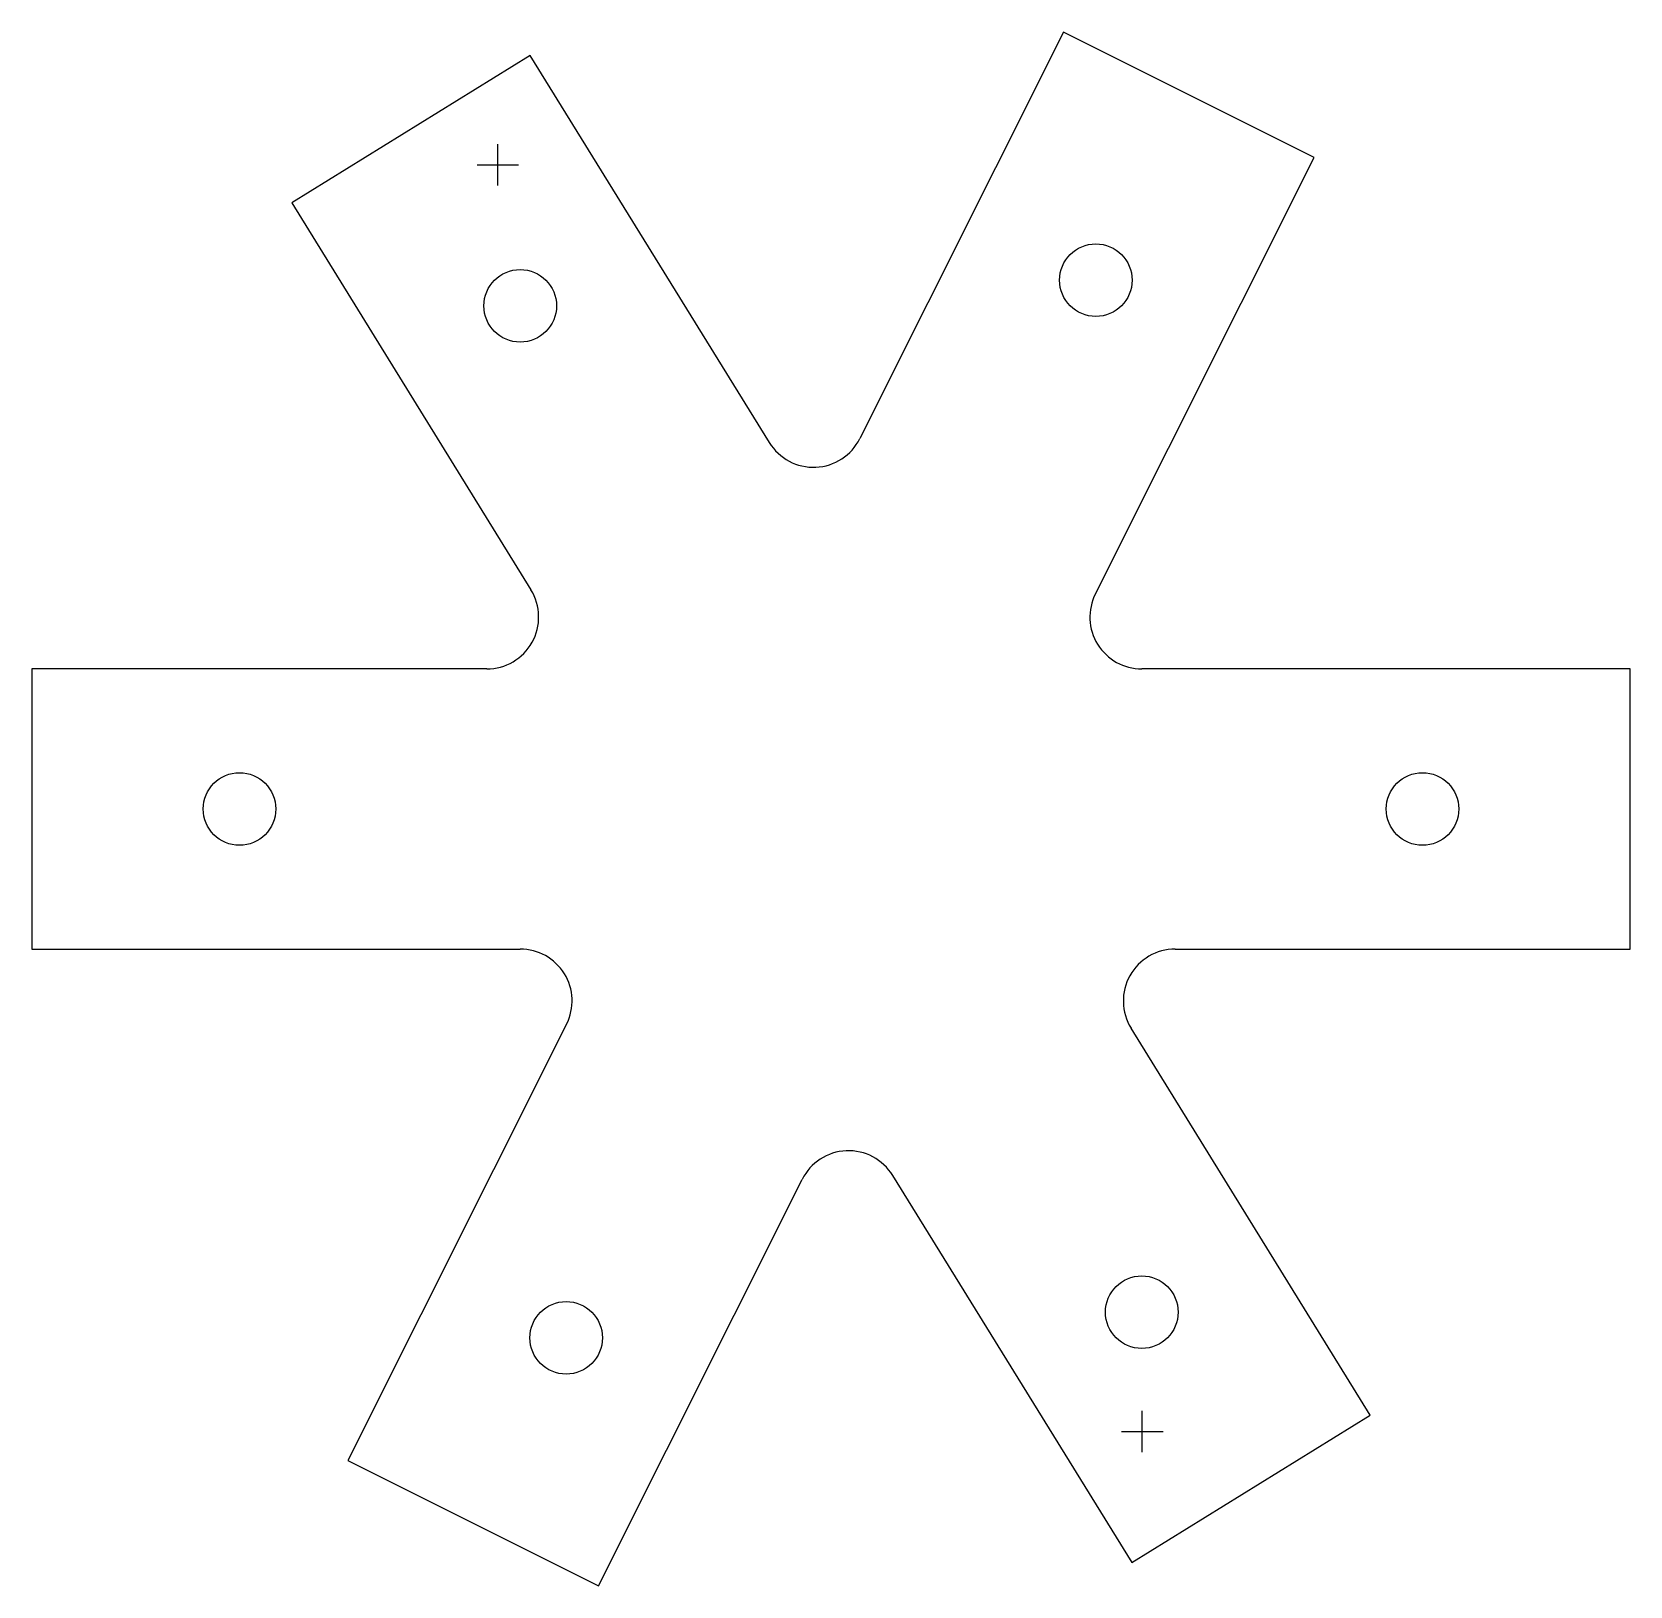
# Model space of a CAD drawing. Header units: millimetres. Extents: x -77 to 77, y -75 to 75.
import ezdxf

# ---------------------------------------------------------------- set-up
doc = ezdxf.new("R2010")
doc.units = ezdxf.units.MM
doc.layers.get('0').update_dxf_attribs({"lineweight": 25, "true_color": 0xffffff})
doc.layers.add('marque_cours', color=7, linetype='Continuous', lineweight=25, true_color=0x000000)
doc.layers.add('trous', color=7, linetype='Continuous', lineweight=25, true_color=0x000000)

msp = doc.modelspace()

# ---------------------------------------------------------------- linework, layer by layer
for p, q in [((22.41, 74.89), (2.78, 35.7)), ((46.55, 62.81), (22.41, 74.89)), ((-28.98, 72.61), (-51.95, 58.42)), ((-5.94, 35.32), (-28.98, 72.61)), ((25.48, 20.74), (46.55, 62.81)), ((-51.95, 58.42), (-28.92, 21.13)), ((-33.17, 13.5), (-77, 13.5)), ((-77, 13.5), (-77, -13.5)), ((77, 13.5), (29.95, 13.5)), ((77, -13.5), (77, 13.5)), ((-77, -13.5), (-29.95, -13.5)), ((33.17, -13.5), (77, -13.5)), ((-25.48, -20.74), (-46.55, -62.81)), ((51.95, -58.42), (28.92, -21.13)), ((5.94, -35.32), (28.98, -72.61)), ((-22.41, -74.89), (-2.78, -35.7)), ((28.98, -72.61), (51.95, -58.42)), ((-46.55, -62.81), (-22.41, -74.89))]:
    msp.add_line(p, q)
for centre, start, end in [((-1.69, 37.94), 211.7, 333.4), ((-33.17, 18.5), 270, 31.7), ((29.95, 18.5), 153.4, 270), ((-29.95, -18.5), 333.4, 90), ((33.17, -18.5), 90, 211.7), ((1.69, -37.94), 31.7, 153.4)]:
    msp.add_arc(centre, 5, start, end)
at = {"layer": 'marque_cours'}
for p, q in [((-32.1, 60.08), (-32.1, 64.08)), ((-34.1, 62.08), (-30.1, 62.08)), ((30, -62), (30, -58)), ((28, -60), (32, -60))]:
    msp.add_line(p, q, dxfattribs=at)
at = {"layer": 'trous'}
for centre in [(25.52, 50.97), (-29.95, 48.5), (-57, 0), (57, 0), (29.95, -48.5), (-25.52, -50.97)]:
    msp.add_circle(centre, 3.5, dxfattribs=at)

doc.saveas('drawing.dxf')
